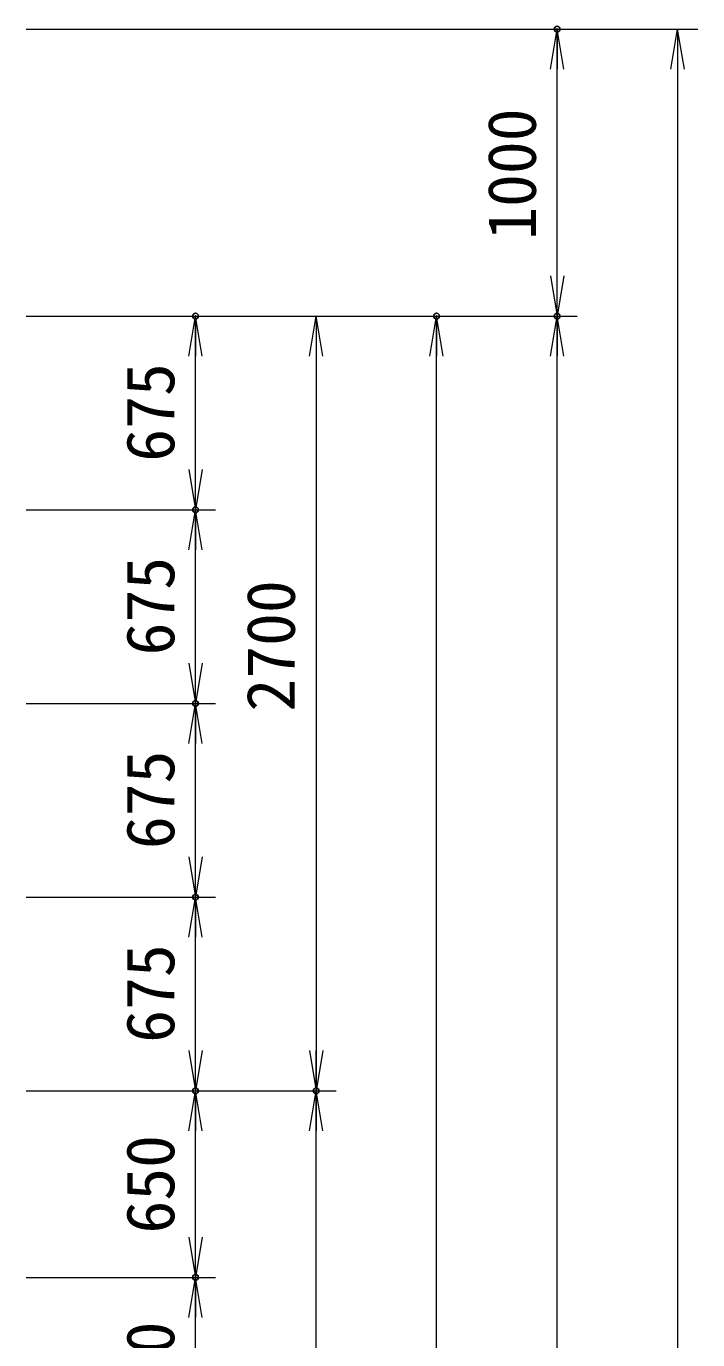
# Model space of a CAD drawing. Units: millimetres at full size. Extents: x -14700 to 14700, y -10395 to 10395.
# Drawn here: x -3752 to -1412, y 980 to 5558 of the extents above; entities that cross this region are included whole.
import ezdxf
from ezdxf.enums import TextEntityAlignment as Align

# ---------------------------------------------------------------- set-up
doc = ezdxf.new("R2010")
doc.units = ezdxf.units.MM
doc.header["$LTSCALE"] = 40
doc.header["$PDMODE"] = 32
doc.header["$PDSIZE"] = 20
doc.layers.add('0-2_D-STR-DIM', color=7, linetype='Continuous', lineweight=13)
doc.layers.add('0-3_0', color=7, linetype='Continuous', lineweight=18)
doc.layers.add('0-4_Defpoints', color=253, linetype='Continuous')
doc.styles.add('ＭＳ ゴシック', font='')
doc.styles.get('ＭＳ ゴシック').set_extended_font_data('MS Gothic')

# ---------------------------------------------------------------- blocks, each defined once
blk = doc.blocks.new('_Open')
at = {"layer": '0-3_0'}
blk.add_line((-40, 6.67), (0, 0), dxfattribs=at)
blk.add_lwpolyline([(-40, -6.67), (0, 0), (-40, 0)], dxfattribs=at)

msp = doc.modelspace()

# ---------------------------------------------------------------- linework, layer by layer
at = {"layer": '0-2_D-STR-DIM'}
for p, q in [((-3752.27, 5547.74), (-1412.27, 5547.74)), ((-3752.27, 5547.74), (-1832.27, 5547.74)), ((-1902.27, 4547.74), (-1902.27, 5547.74)), ((-1482.27, 5547.74), (-1482.27, -4482.26)), ((-3752.27, 4547.74), (-2252.27, 4547.74)), ((-3752.27, 4547.74), (-1832.27, 4547.74)), ((-3752.27, 4547.74), (-1832.27, 4547.74)), ((-3752.27, 4547.74), (-2672.27, 4547.74)), ((-3752.27, 4547.74), (-3092.27, 4547.74)), ((-3162.27, 3872.74), (-3162.27, 4547.74)), ((-2742.27, 4547.74), (-2742.27, 1847.74)), ((-2322.27, -3452.26), (-2322.27, 4547.74)), ((-1902.27, -4482.26), (-1902.27, 4547.74)), ((-3752.27, 3872.74), (-3092.27, 3872.74)), ((-3752.27, 3872.74), (-3092.27, 3872.74)), ((-3162.27, 3197.74), (-3162.27, 3872.74)), ((-3752.27, 3197.74), (-3092.27, 3197.74)), ((-3752.27, 3197.74), (-3092.27, 3197.74)), ((-3162.27, 2522.74), (-3162.27, 3197.74)), ((-3752.27, 2522.74), (-3092.27, 2522.74)), ((-3752.27, 2522.74), (-3092.27, 2522.74)), ((-3162.27, 1847.74), (-3162.27, 2522.74)), ((-3752.27, 1847.74), (-3092.27, 1847.74)), ((-3752.27, 1847.74), (-3092.27, 1847.74)), ((-3752.27, 1847.74), (-2672.27, 1847.74)), ((-3752.27, 1847.74), (-2672.27, 1847.74)), ((-3162.27, 1197.74), (-3162.27, 1847.74)), ((-2742.27, -752.26), (-2742.27, 1847.74)), ((-3752.27, 1197.74), (-3092.27, 1197.74)), ((-3752.27, 1197.74), (-3092.27, 1197.74)), ((-3162.27, 547.74), (-3162.27, 1197.74))]:
    msp.add_line(p, q, dxfattribs=at)
at = {"layer": '0-4_Defpoints'}
for p in [(-1902.27, 5547.74), (-3162.27, 4547.74), (-2322.27, 4547.74), (-1902.27, 4547.74), (-3162.27, 3872.74), (-3162.27, 3197.74), (-3162.27, 2522.74), (-3162.27, 1847.74), (-2742.27, 1847.74), (-2742.27, 1847.74), (-3162.27, 1197.74)]:
    msp.add_point(p, dxfattribs=at)

# ---------------------------------------------------------------- block references
at = {"layer": '0-2_D-STR-DIM', "xscale": 3.5, "yscale": 3.5}
for p, rotation in [((-1902.27, 5547.74), 90), ((-1482.27, 5547.74), 90), ((-1902.27, 4547.74), 270), ((-3162.27, 4547.74), 90), ((-2742.27, 4547.74), 90), ((-2322.27, 4547.74), 90), ((-1902.27, 4547.74), 90), ((-3162.27, 3872.74), 270), ((-3162.27, 3872.74), 90), ((-3162.27, 3197.74), 270), ((-3162.27, 3197.74), 90), ((-3162.27, 2522.74), 270), ((-3162.27, 2522.74), 90), ((-3162.27, 1847.74), 270), ((-2742.27, 1847.74), 270), ((-3162.27, 1847.74), 90), ((-2742.27, 1847.74), 90), ((-3162.27, 1197.74), 270), ((-3162.27, 1197.74), 90)]:
    msp.add_blockref('_Open', p, dxfattribs=dict(at, rotation=rotation))

# ---------------------------------------------------------------- texts
at = {"layer": '0-2_D-STR-DIM', "style": 'ＭＳ ゴシック'}
for s, p in [('1000', (-1925.89, 4813.52)), ('675', (-3185.89, 4040.07)), ('675', (-3185.89, 3365.07)), ('2700', (-2765.89, 3169.3)), ('675', (-3185.89, 2690.07)), ('675', (-3185.89, 2015.07)), ('650', (-3185.89, 1350.31)), ('650', (-3185.89, 700.31))]:
    msp.add_text(s, height=168.3, rotation=90, dxfattribs=at).set_placement(p, align=Align.BOTTOM_LEFT)

doc.saveas('drawing.dxf')
